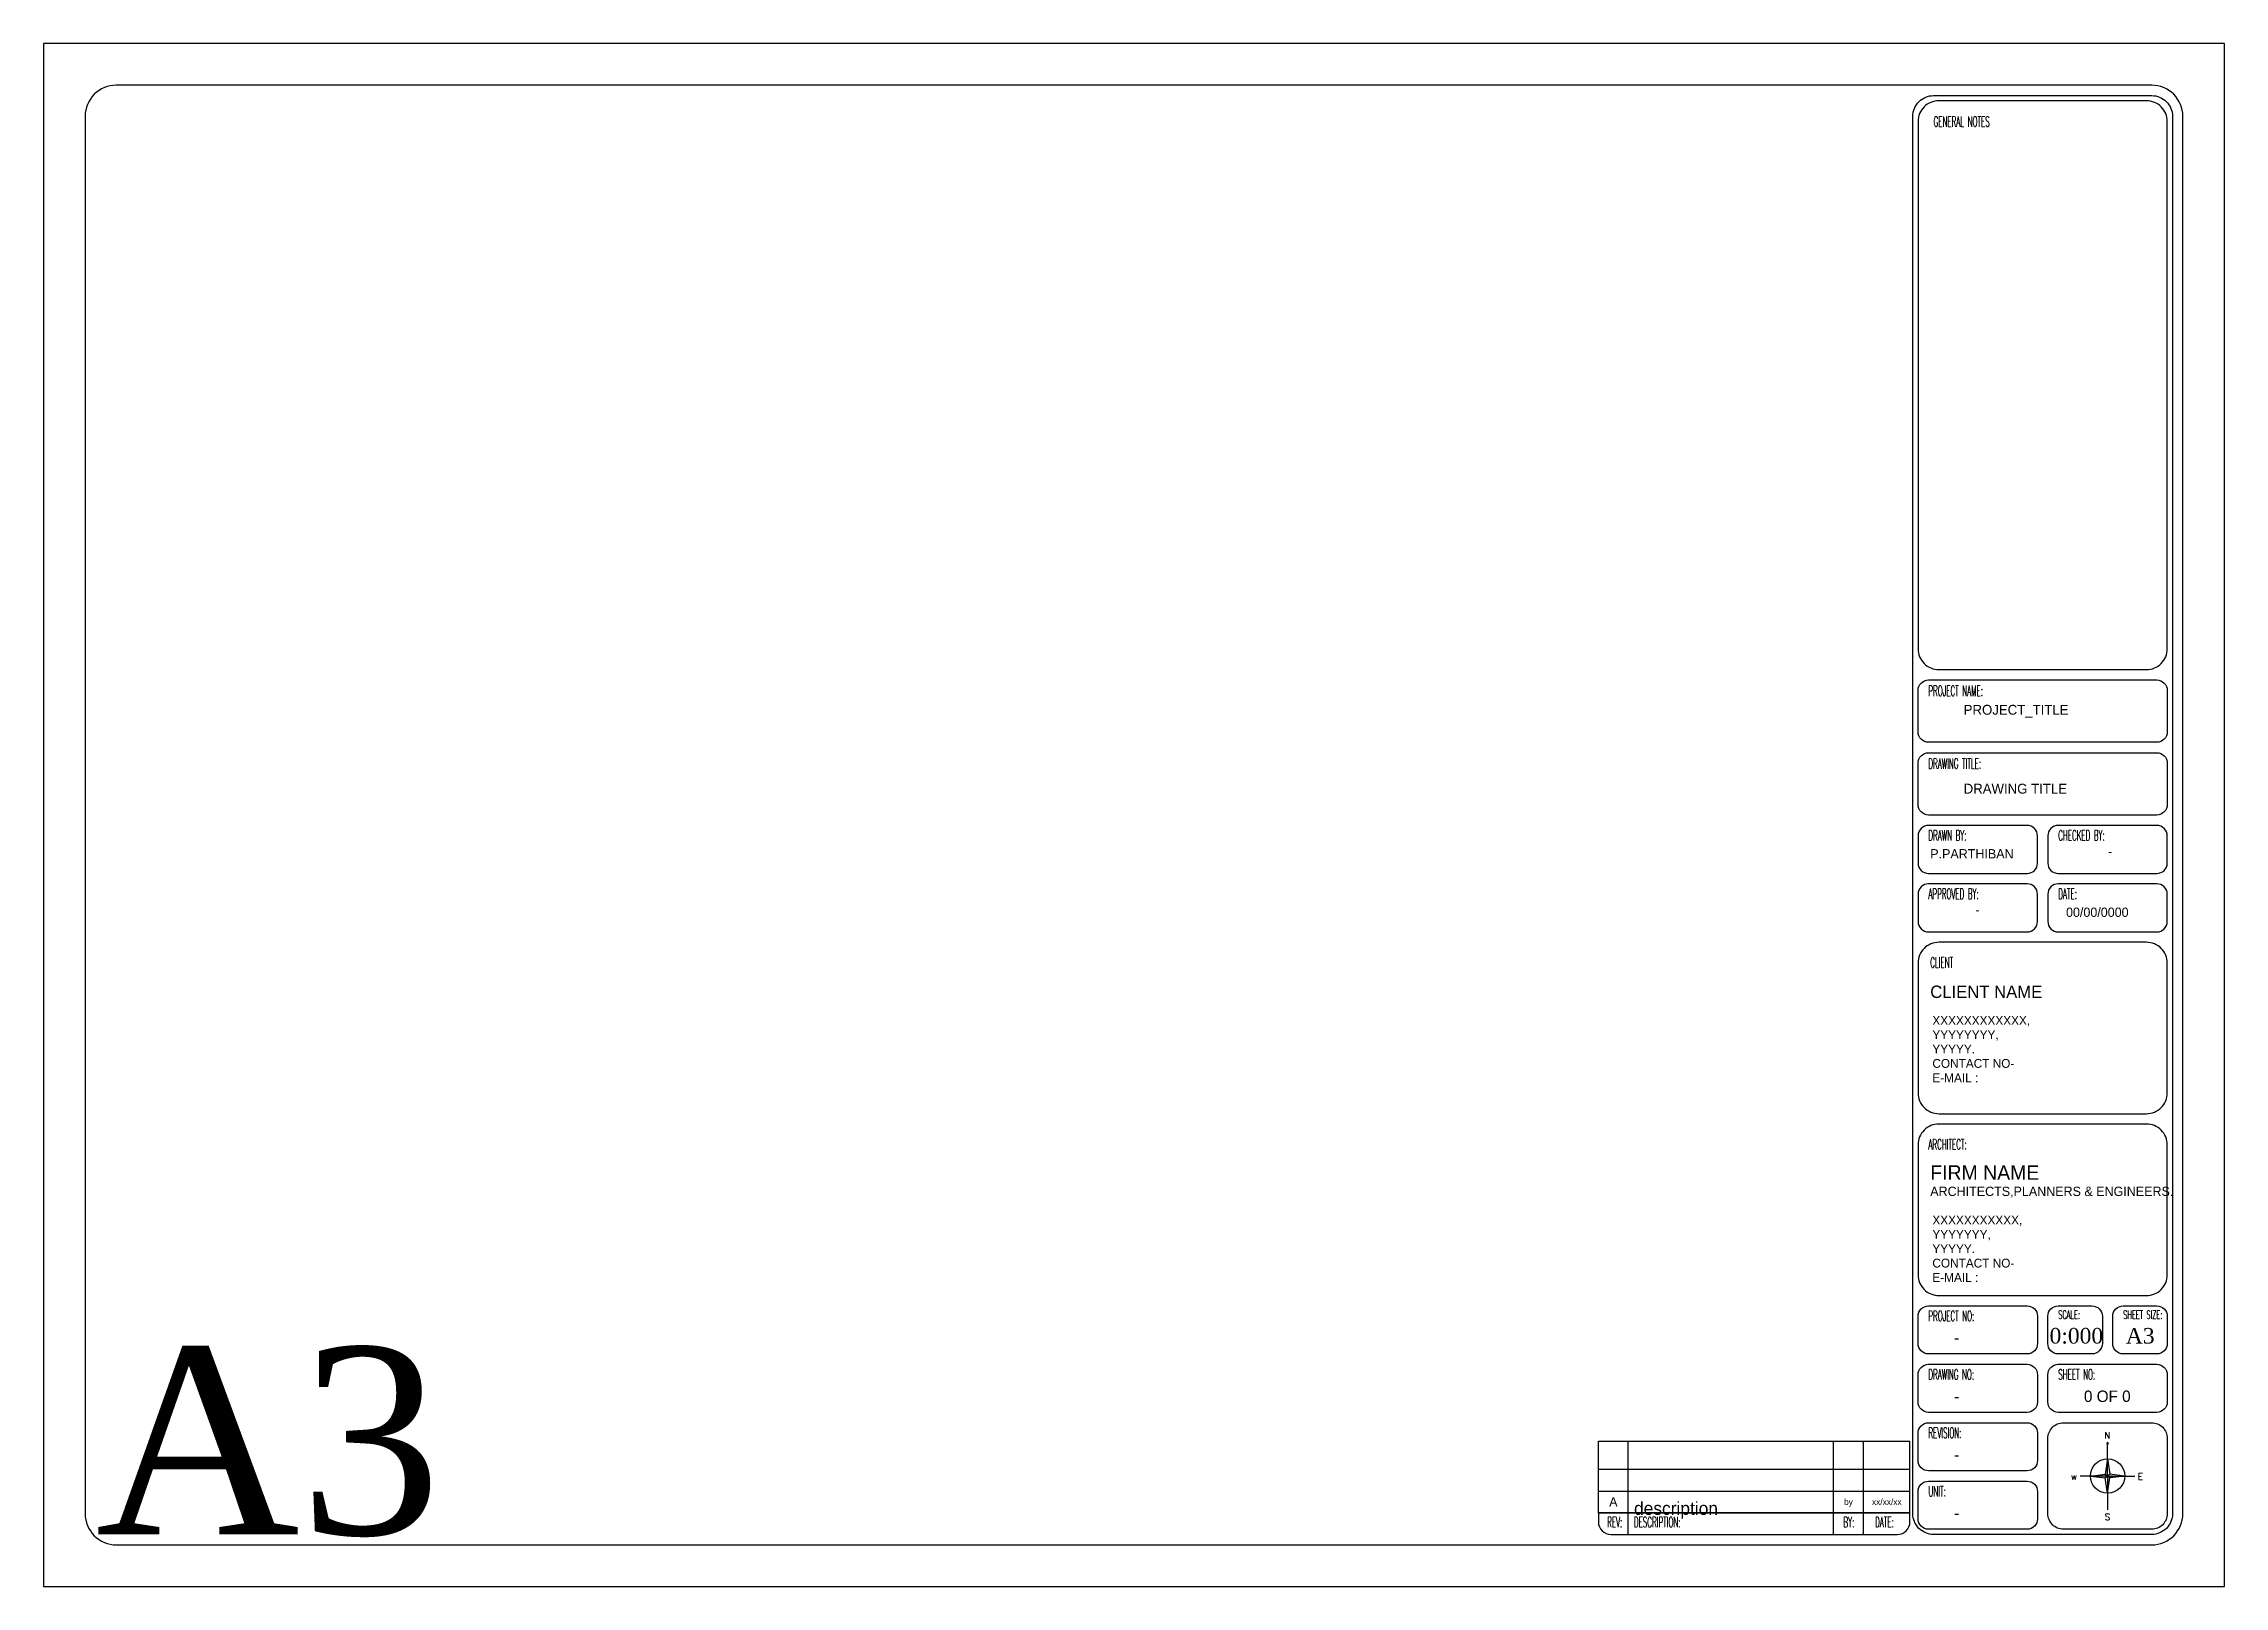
# Paper-space layout 'A3 L2' of a CAD drawing. Header units: millimetres. Extents: x -1 to 419, y -1 to 296.
import ezdxf
from ezdxf.enums import TextEntityAlignment as Align

# ---------------------------------------------------------------- set-up
doc = ezdxf.new("R2018")
doc.units = ezdxf.units.MM
doc.header["$MEASUREMENT"] = 0
for name, color, linetype in [('FENCE', 7, 'Continuous'), ('POWER', 40, 'Continuous'), ('TEXT', 4, 'Continuous')]:
    doc.layers.add(name, color=color, linetype=linetype)
doc.styles.add('romans', font='romans.shx', dxfattribs={"width": 0.5, "height": 8})
doc.styles.add('RT', font='romant.shx')
doc.styles.add('TNR', font='times.ttf')
doc.styles.add('YS TEXT', font='GOTHIC.TTF')

# ---------------------------------------------------------------- blocks, each defined once
blk = doc.blocks.new('A$C6670421E')
at = {"layer": 'FENCE', "linetype": 'Continuous'}
h = blk.add_hatch(color=256, dxfattribs=at)
h.paths.add_polyline_path([(934, 1023), (878, 1068), (878, 652)])
h.paths.add_polyline_path([(1294, 1068), (934, 1114), (878, 1068)])
h.paths.add_polyline_path([(878, 1484), (821, 1114), (878, 1068)])
h.paths.add_polyline_path([(821, 1023), (878, 1068), (462, 1068)])
at = {"layer": 'FENCE'}
for p, q in [((878, 1068), (878, 652)), ((878, 652), (878, 247))]:
    blk.add_line(p, q, dxfattribs=at)
blk.add_circle((878, 1068), 416, dxfattribs=at)
at = {"layer": 'POWER'}
for p, q in [((878, 1890), (860, 1836)), ((878, 1484), (878, 1890)), ((878, 1890), (896, 1836)), ((462, 1068), (215, 1068)), ((462, 1068), (215, 1068)), ((462, 1068), (821, 1114)), ((462, 1068), (821, 1023)), ((878, 1068), (462, 1068)), ((878, 1484), (821, 1114)), ((821, 1114), (878, 1068)), ((821, 1023), (878, 1068)), ((878, 1484), (934, 1114)), ((878, 1068), (878, 1484)), ((934, 1114), (878, 1068)), ((878, 1068), (1294, 1068)), ((934, 1023), (878, 1068)), ((1294, 1068), (934, 1114)), ((1294, 1068), (934, 1023)), ((1294, 1068), (1541, 1068)), ((1294, 1068), (1541, 1068))]:
    blk.add_line(p, q, dxfattribs=at)
at = {"layer": 'TEXT'}
for q in [(821, 1023), (934, 1023)]:
    blk.add_line((878, 652), q, dxfattribs=at)
at = {"layer": 'TEXT', "style": 'RT'}
for s, p in [('N', (797, 1972)), ('w', (-7, 977)), ('E', (1610, 977)), ('S', (809, 0))]:
    blk.add_text(s, height=158, dxfattribs=at).set_placement(p)
blk = doc.blocks.new('A3L2')
for p, q in [((299.44, 27.94), (359.44, 27.94)), ((299.44, 18.36), (299.44, 27.94)), ((299.44, 27.94), (359.44, 27.94)), ((305.2, 18.36), (305.2, 27.94)), ((344.69, 18.36), (344.69, 27.94)), ((350.52, 18.36), (350.52, 27.94)), ((359.44, 18.36), (359.44, 27.94)), ((299.44, 22.56), (359.44, 22.56)), ((299.44, 18.36), (359.44, 18.36)), ((299.44, 14.16), (299.44, 18.36)), ((299.44, 18.36), (359.44, 18.36)), ((305.2, 14.16), (305.2, 18.36)), ((344.69, 14.16), (344.69, 18.36)), ((350.52, 14.16), (350.52, 18.36)), ((359.44, 14.16), (359.44, 18.36)), ((299.44, 14.16), (359.44, 14.16))]:
    blk.add_line(p, q)
at = {"linetype": 'Continuous'}
for p, q in [((359.44, 14.16), (299.44, 14.16)), ((299.44, 14.16), (299.44, 12.4)), ((305.2, 10), (305.2, 14.16)), ((344.69, 10), (344.69, 14.16)), ((350.52, 10), (350.52, 14.16)), ((359.44, 12.4), (359.44, 14.16)), ((301.84, 10), (357.04, 10))]:
    blk.add_line(p, q, dxfattribs=at)
blk.add_lwpolyline([(0, 0), (420, 0), (420, 297), (0, 297)], close=True)
for points in [[(14, 8), (406, 8, 0.414214), (412, 14), (412, 283, 0.414214), (406, 289), (14, 289, 0.414214), (8, 283), (8, 14, 0.414214)], [(364, 287), (406, 287, -0.414214), (410, 283), (410, 14, -0.414214), (406, 10), (364, 10, -0.414214), (360, 14), (360, 283, -0.414214)], [(365, 176.5), (405, 176.5, 0.414214), (409, 180.5), (409, 282, 0.414214), (405, 286), (365, 286, 0.414214), (361, 282), (361, 180.5, 0.414214)], [(363, 174.5), (407, 174.5, -0.414214), (409, 172.5), (409, 164.5, -0.414214), (407, 162.5), (363, 162.5, -0.414214), (361, 164.5), (361, 172.5, -0.414214)], [(363, 160.5), (407, 160.5, -0.414214), (409, 158.5), (409, 150.5, -0.414214), (407, 148.5), (363, 148.5, -0.414214), (361, 150.5), (361, 158.5, -0.414214)], [(363, 137.25), (382, 137.25, 0.414214), (384, 139.25), (384, 144.5, 0.414214), (382, 146.5), (363, 146.5, 0.414214), (361, 144.5), (361, 139.25, 0.414214)], [(388, 137.25), (407, 137.25, 0.414214), (409, 139.25), (409, 144.5, 0.414214), (407, 146.5), (388, 146.5, 0.414214), (386, 144.5), (386, 139.25, 0.414214)], [(363, 126), (382, 126, 0.414214), (384, 128), (384, 133.25, 0.414214), (382, 135.25), (363, 135.25, 0.414214), (361, 133.25), (361, 128, 0.414214)], [(388, 126), (407, 126, 0.414214), (409, 128), (409, 133.25, 0.414214), (407, 135.25), (388, 135.25, 0.414214), (386, 133.25), (386, 128, 0.414214)], [(365, 91), (405, 91, 0.414214), (409, 95), (409, 120, 0.414214), (405, 124), (365, 124, 0.414214), (361, 120), (361, 95, 0.414214)], [(365, 56), (405, 56, 0.414214), (409, 60), (409, 85, 0.414214), (405, 89), (365, 89, 0.414214), (361, 85), (361, 60, 0.414214)], [(363, 54), (382, 54, -0.414214), (384, 52), (384, 46.75, -0.414214), (382, 44.75), (363, 44.75, -0.414214), (361, 46.75), (361, 52, -0.414214)], [(388, 54), (394.5, 54, -0.414214), (396.5, 52), (396.5, 46.75, -0.414214), (394.5, 44.75), (388, 44.75, -0.414214), (386, 46.75), (386, 52, -0.414214)], [(400.5, 54), (407, 54, -0.414214), (409, 52), (409, 46.75, -0.414214), (407, 44.75), (400.5, 44.75, -0.414214), (398.5, 46.75), (398.5, 52, -0.414214)], [(363, 42.75), (382, 42.75, -0.414214), (384, 40.75), (384, 35.5, -0.414214), (382, 33.5), (363, 33.5, -0.414214), (361, 35.5), (361, 40.75, -0.414214)], [(388, 42.75), (407, 42.75, -0.414214), (409, 40.75), (409, 35.5, -0.414214), (407, 33.5), (388, 33.5, -0.414214), (386, 35.5), (386, 40.75, -0.414214)], [(363, 31.5), (382, 31.5, -0.414214), (384, 29.5), (384, 24.25, -0.414214), (382, 22.25), (363, 22.25, -0.414214), (361, 24.25), (361, 29.5, -0.414214)], [(389, 31.5), (406, 31.5, -0.414214), (409, 28.5), (409, 14, -0.414214), (406, 11), (389, 11, -0.414214), (386, 14), (386, 28.5, -0.414214)], [(363, 20.25), (382, 20.25, -0.414214), (384, 18.25), (384, 13, -0.414214), (382, 11), (363, 11, -0.414214), (361, 13), (361, 18.25, -0.414214)]]:
    blk.add_lwpolyline(points, format="xyb", close=True)
for centre, start, end in [((301.84, 12.4), 180, 270), ((357.04, 12.4), 270, 0)]:
    blk.add_arc(centre, 2.4, start, end, dxfattribs=at)
at = {"xscale": 0.007961704189749293, "yscale": 0.007961704189749293, "zscale": 0.007961704189749293}
blk.add_blockref('A$C6670421E', (390.51, 12.74), dxfattribs=at)
at = {"style": 'romans', "width": 0.5}
for s, height, p in [('GENERAL NOTES', 2, (364, 281)), ('PROJECT NAME:', 2, (363, 171.41)), ('DRAWING TITLE:', 2, (363, 157.41)), ('DRAWN BY:', 2, (363, 143.58)), ('CHECKED BY:', 2, (388, 143.58)), ('APPROVED BY:', 2, (363, 132.33)), ('DATE:', 2, (388, 132.33)), ('CLIENT', 2, (363.35, 119.11)), ('ARCHITECT:', 2, (363, 84.11)), ('PROJECT NO:', 2, (363, 51.06)), ('SCALE:', 1.6, (388, 51.5)), ('SHEET SIZE:', 1.6, (400.5, 51.5)), ('DRAWING NO:', 2, (363, 39.81)), ('SHEET NO:', 2, (388, 39.81)), ('REVISION:', 2, (363, 28.56)), ('UNIT:', 2, (363, 17.31)), ('REV:', 2, (301.12, 11.37)), ('DESCRIPTION:', 2, (306.29, 11.37)), ('BY:', 2, (346.63, 11.37)), ('DATE:', 2, (352.74, 11.37))]:
    blk.add_text(s, height=height, dxfattribs=at).set_placement(p)
for s, height, style, p in [('P.PARTHIBAN', 1.8, 'YS TEXT', (363.35, 140.13)), ('-', 1.8, 'YS TEXT', (397.62, 140.6)), ('00/00/0000', 1.8, 'YS TEXT', (389.5, 128.88)), ('-', 1.8, 'YS TEXT', (372.06, 129.35)), ('CLIENT NAME', 2.4, 'YS TEXT', (363.35, 113.27)), ('XXXXXXXXXXXX,', 1.7, 'YS TEXT', (363.76, 108.11)), ('YYYYYYYY,', 1.7, 'YS TEXT', (363.76, 105.35)), ('YYYYY.', 1.7, 'YS TEXT', (363.76, 102.59)), ('CONTACT NO-', 1.7, 'YS TEXT', (363.76, 99.83)), ('E-MAIL : ', 1.7, 'YS TEXT', (363.76, 97.06)), ('FIRM NAME', 2.8, 'YS TEXT', (363.35, 78.27)), ('ARCHITECTS,PLANNERS & ENGINEERS.', 1.8, 'YS TEXT', (363.35, 75.15)), ('XXXXXXXXXXX,', 1.7, 'YS TEXT', (363.76, 69.68)), ('YYYYYYY,', 1.7, 'YS TEXT', (363.76, 66.92)), ('YYYYY.', 1.7, 'YS TEXT', (363.76, 64.15)), ('CONTACT NO-', 1.7, 'YS TEXT', (363.76, 61.39)), ('E-MAIL : ', 1.7, 'YS TEXT', (363.76, 58.63)), ('A3', 36.065, 'TNR', (10, 10)), ('-', 2.2, 'YS TEXT', (367.95, 46.75)), ('0:000', 3, 'TNR', (386.33, 46.75)), ('A3', 3, 'TNR', (401.02, 46.75)), ('-', 2.2, 'YS TEXT', (367.95, 35.5)), ('0 OF 0', 2.2, 'YS TEXT', (392.95, 35.5)), ('-', 2.2, 'YS TEXT', (367.95, 24.25)), ('-', 2.2, 'YS TEXT', (367.95, 13))]:
    blk.add_text(s, height=height, dxfattribs=dict(style=style)).set_placement(p)
at = {"char_height": 1.9, "attachment_point": 1}
for s, insert in [('PROJECT_TITLE', (369.79, 169.71)), ('DRAWING TITLE', (369.79, 154.52))]:
    blk.add_mtext_dynamic_manual_height_columns(s, width=34.9624, gutter_width=1, heights=[0], dxfattribs=dict(at, insert=insert))
at = {"style": 'YS TEXT'}
for tag, height, p in [('by', 1.2, (347.6, 16.26)), ('date', 1.2, (354.98, 16.26)), ('rev', 1.8, (302.32, 16.26))]:
    blk.add_attdef(tag, text='', height=height, dxfattribs=at).set_placement(p, align=Align.MIDDLE_CENTER)
at = {"lineweight": 30, "flags": 104}
blk.add_attdef('description', text='', height=1.65, dxfattribs=at).set_placement((306.3, 16.26), align=Align.MIDDLE_LEFT)

psp = doc.layouts.new('A3 L2')

# ---------------------------------------------------------------- block references
ref = psp.add_blockref('A3L2', (-0.67, -0.67))
ref.add_attrib('date', 'xx/xx/xx', dxfattribs={"height": 1.2, "style": 'YS TEXT'}).set_placement((354.31, 15.6), align=Align.MIDDLE_CENTER)
ref.add_attrib('by', 'by', dxfattribs={"height": 1.2, "style": 'YS TEXT'}).set_placement((346.93, 15.6), align=Align.MIDDLE_CENTER)
lines = psp.add_mtext('description', dxfattribs={"insert": (305.63, 15.6), "char_height": 2.5, "attachment_point": 1})
ref.add_attrib('description', '', (305.63, 15.6), dxfattribs={"flags": 104}).embed_mtext(lines)
ref.add_attrib('rev', 'A', dxfattribs={"height": 1.8, "style": 'YS TEXT'}).set_placement((301.65, 15.6), align=Align.MIDDLE_CENTER)

doc.saveas('drawing.dxf')
